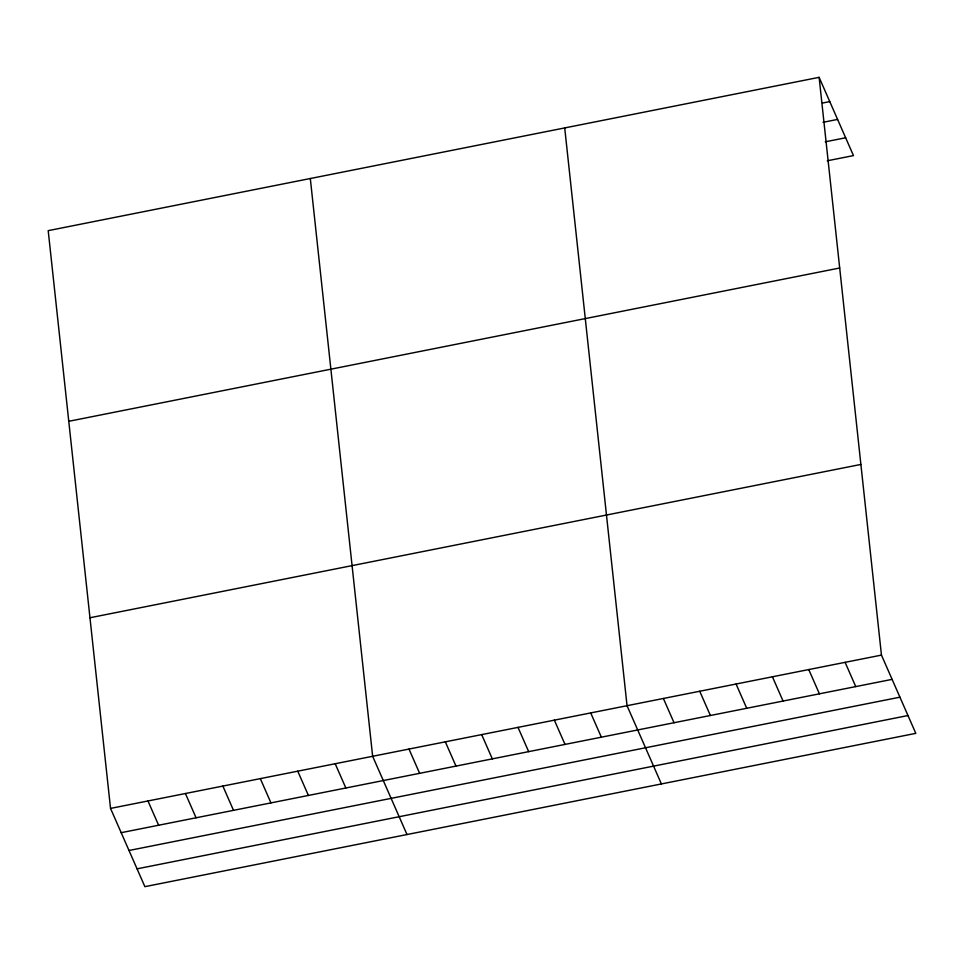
<?xml version="1.0" encoding="UTF-8"?>
<svg xmlns="http://www.w3.org/2000/svg" width="964" height="964" viewBox="0 0 964 964"><rect width="100%" height="100%" fill="white"/><g stroke="black" fill="none" stroke-linecap="round" stroke-linejoin="round"><path stroke-width="1.45" d="M819.123 77.337L48.2 230.649L110.535 808.41L144.877 886.663L915.8 733.351L881.458 655.11L819.123 77.337L853.465 155.59L827.305 160.783M822.497 103.04L829.775 101.594M823.051 122.308L837.596 119.415M825.292 141.816L845.645 137.768M68.769 421.304L839.692 268.004M89.965 617.755L860.888 464.443M110.535 808.41L881.458 655.11M121.187 832.679L892.098 679.367M129.007 850.489L899.918 697.189M137.057 868.841L907.98 715.541M845.115 662.34L855.755 686.597M808.76 669.558L819.412 693.827M772.417 676.788L783.069 701.057M736.074 684.018L746.726 708.275M699.731 691.248L710.384 715.505M663.389 698.478L674.041 722.735M661.4 783.949L627.046 705.696L564.711 127.923M590.703 712.926L601.355 737.183M554.36 720.156L565.012 744.413M518.017 727.386L528.67 751.643M481.675 734.604L492.327 758.873M445.332 741.834L455.984 766.103M408.989 749.064L419.641 773.321M406.989 834.535L372.646 756.294L310.312 178.521M335.195 763.741L345.847 787.998M297.755 771.188L308.408 795.445M260.316 778.635L270.956 802.891M222.865 786.082L233.517 810.338M185.425 793.529L196.066 817.785M147.974 800.976L158.626 825.232"/></g></svg>
